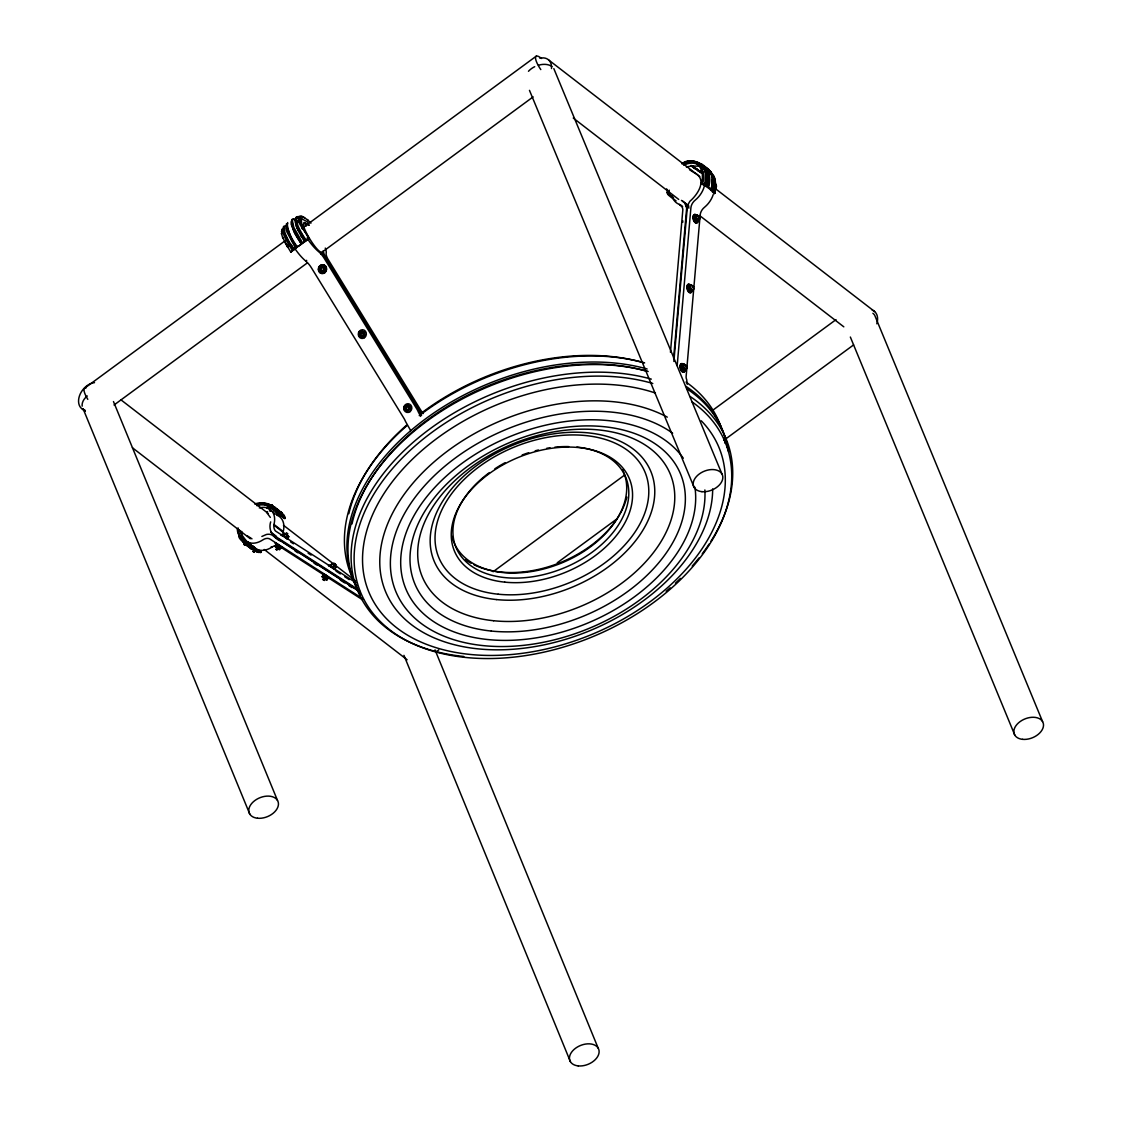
<?xml version="1.0" encoding="UTF-8"?>
<svg xmlns="http://www.w3.org/2000/svg" width="1122" height="1122" viewBox="0 0 1122 1122"><rect width="100%" height="100%" fill="white"/><g stroke="black" fill="none" stroke-linecap="round" stroke-linejoin="round"><path stroke-width="1.5" d="M715.766 186.224L715.962 185.144M667.015 189.506L667.352 193.587A12.3 6.718 -2.9 0 0 667.66 194.022L669.007 194.737L668.095 194.555L668.025 191.862M318.76 267.541L318.9 270.711L321.523 272.057L324.805 270.416L324.665 267.246L321.229 265.718L318.76 267.541L320.303 267.26M322.337 272.239L319.742 270.065M321.229 265.718L323.851 267.064L324.006 270.234L321.523 272.057M358.703 332.533L358.844 335.702L362.28 337.231L364.748 335.408L364.608 332.252L361.172 330.724L358.703 332.533L361.985 330.906M361.172 330.724L363.808 332.056L363.949 335.226L361.466 337.049M404.172 406.529L404.327 409.698L406.949 411.045L410.217 409.404L410.077 406.234L406.655 404.705L404.172 406.529L405.715 406.248M407.749 411.227L405.154 409.053M406.655 404.705L409.278 406.052L409.418 409.221L406.949 411.045M691.096 161.624C701.545 162.353 704.307 175.074 701.292 183.419L703.087 184.793A35.287 13.997 12.2 0 1 708.866 188.412A35.287 13.997 12.2 0 1 712.736 192.241L714.532 193.629L715.443 183.054M272.87 512.389C276.194 509.037 287.064 523.315 284.75 516.569A12.3 8.681 -45.6 0 0 284.399 516.05A27.152 19.172 -52.3 0 0 281.089 513.035M238.074 527.873L238.902 535.573A27.152 19.172 -52.3 0 0 248.804 544.717C254.932 548.027 236.602 539.64 239.337 536.134M288.144 245.045L288.382 245.83M289.364 245.283L288.466 244.975L289.322 245.409M288.438 245.928L289.518 244.891M670.451 352.28L682.849 209.576A11.178 7.896 -52.3 0 0 680.002 204.723L679.006 204.232A19.901 14.039 -52.3 0 1 672.274 195.635M673.607 358.311L686.65 208.117L684.883 203.11L681.433 200.389M673.873 361.452L687.267 207.71A13.31 9.397 -52.3 0 1 689.904 201.273C698.08 194.316 707.926 178.875 693.929 172.592M677.183 365.618L690.9 207.808A8.738 6.171 -52.3 0 1 695.402 199.982A19.901 14.039 -52.3 0 0 704.728 184.303M686.748 369.306L686.145 376.235A8.303 5.862 -52.3 0 0 686.678 379.517L687.239 384.271M687.057 365.842L693.677 289.532M693.985 286.068L700.17 214.961A8.738 6.171 -52.3 0 1 704.672 207.135A19.901 14.039 -52.3 0 0 713.227 194.583M270.668 521.884C267.934 530.454 273.375 538.476 281.762 541.631L281.103 540.79M356.053 582.809L275.451 530.972A11.178 7.896 -52.3 0 1 273.894 525.152L274.133 523.764A19.901 14.039 -52.3 0 0 259.308 507.957M283.249 534.942A11.178 7.896 -52.3 0 1 283.165 532.305L283.389 530.916A19.901 14.039 -52.3 0 0 276.643 515.124M667.113 192.591L669.287 193.545A35.287 19.284 -2.9 0 0 673.13 197.668A35.287 19.284 -2.9 0 0 673.635 198.033M706.874 178.707L706.58 179.268M687.197 367.75L687.211 366.782M705.163 185.382A26.802 18.92 -52.3 0 0 706.257 179.758A26.984 19.046 -52.3 0 1 705.303 185.368C704.504 184.695 703.564 183.924 702.456 183.601C707.786 171.736 695.864 154.037 682.148 163.419M705.303 185.368C711.614 170.796 696.776 154.135 682.036 163.966M710.997 172.886L712.484 177.907L711.516 189.45L707.435 186.434L708.403 174.962L706.93 169.983M708.515 187.136C711.769 177.865 708.669 164.387 697.505 162.788M714.826 180.432L713.873 191.722A51.808 20.547 12.2 0 0 712.484 190.361C714.405 182.479 713.844 171.806 705.78 167.22M714.532 193.545L716.032 187.837L714.532 177.879M714.966 193.377L714.63 192.591A12.3 4.881 12.2 0 0 714.321 192.199L712.989 191.413L713.873 191.722M421.577 415.252L420.007 411.998A12.875 3.436 53.7 0 0 418.829 409.825L325.394 257.808A13.31 3.548 53.7 0 0 321.032 252.085C315.044 250.963 293.473 213.657 308.873 225.27L307.526 221.932L301.187 218.51L302.155 228.79M254.582 550.607A27.152 19.172 -52.3 0 0 258.761 552.403L261.258 552.122L259.477 550.748A35.287 24.474 -68.7 0 1 254.063 548.055A26.549 18.737 -52.3 0 1 251.23 547.017M288.214 244.848L288.144 245.648M301.159 235.227L301.369 236.518M699.567 217.892L698.599 221.23L696.86 221.679L695.079 220.305L695.037 215.971L697.225 215.017L698.697 215.985M697.225 215.017L694.392 217.191M696.86 221.679L697.519 220.459M693.634 289.252L690.801 291.425L688.67 289.252L688.333 286.937L689.427 285.212L692.26 285.395M691.166 284.764L688.333 286.937M686.734 368.647L683.901 370.835L681.559 367.946L682.527 364.608L684.266 364.159L685.738 365.127M684.266 364.159L681.419 366.347M683.901 370.835L684.546 369.601M682.751 220.782L682.751 222.31M706.397 179.029L707.309 179.352L706.523 178.356M693.999 288.578L694.013 287.05M259.911 503.413C265.718 503.273 272.211 509.304 275.171 508.687L271.861 505.657L267.471 503.778M282.001 229.169L281.622 234.189M283.361 226.854L282.716 231.272L283.936 235.227A27.152 7.251 53.7 0 0 292.547 250.458L290.864 252.029L293.291 250.262A35.287 5.358 -33.9 0 1 299.616 245.381A35.287 5.358 -33.9 0 1 306.657 240.431L309.139 238.607L303.08 228.762L299.939 220.725L300.542 216.644L304.735 217.626M281.44 231.567L282.225 230.122M286.475 223.685L285.801 228.229L287.064 232.282L295.563 248.116A51.808 7.882 -33.9 0 0 293.305 249.855L286.853 239.323L283.403 230.529L284.062 226.069L285.928 225.901M287.653 222.563L286.937 228.047L288.172 232.002A27.265 7.279 53.7 0 0 296.811 247.303L295.871 247.892M286.741 225.171L287.597 223.601M292.267 220.164L291.411 221.749L292.842 228.579A27.265 7.279 53.7 0 0 301.467 243.867L302.926 242.703A51.808 7.882 -33.9 0 1 305.436 240.95L296.769 225.606L295.338 218.748M293.207 218.734L291.916 221.371L293.347 228.201A27.265 7.279 53.7 0 0 301.986 243.488M295.044 219.66L296.166 217.906M251.048 548.013A27.265 19.256 -52.3 0 0 255.227 549.808L253.348 549.317L251.861 547.199A27.265 19.256 -52.3 0 1 242.548 539.542M253.867 550.299L258.06 552.108L257.85 551.281A26.802 18.92 -52.3 0 1 250.318 546.414M237.317 529.219C237.345 535.082 242.534 542.319 248.032 542.501C243.46 539.962 237.541 535.46 237.808 528.827M288.102 244.82L289.406 244.554M276.615 544.759L274.736 546.372L276.166 544.338L279.616 546.891M284.511 533.399L282.618 535.208L284.048 533.174L288.41 536.176L287.779 535.825M277.933 548.223L279.154 546.512L280.935 547.887L279.21 549.626L275.395 546.484M287.597 538.448L285.815 537.059L287.022 535.348L288.817 536.723L287.288 538.504M323.978 575.221L322.112 576.834L323.543 574.801L326.993 577.367L324.735 575.628M331.86 564.057C327.273 567.536 333.669 561.112 335.787 566.652M322.014 576.582L326.404 579.934L325.31 578.686L326.516 576.974L327.554 577.465L328.311 578.349L326.404 579.934L327.091 580.074M334.973 568.91L333.178 567.536L334.398 565.811L336.179 567.185L334.665 568.966M326.348 579.709L327.554 577.984M274.315 507.663A27.265 19.256 -52.3 0 1 277.625 510.692L281.818 513.02M277.681 510.272A27.265 19.256 -52.3 0 1 280.991 513.287L281.468 512.74L278.102 509.668L275.1 508.378M279.841 512.488A26.802 18.92 -52.3 0 1 283.109 515.489L283.922 515.447A51.808 36.563 -45.6 0 0 282.478 513.806L275.956 509.262M706.93 179.646L706.916 178.833M715.668 185.593L715.668 186.182M716.074 185.158L716.088 186.841L715.962 185.298M687.099 367.974C685.093 368.984 685.682 363.57 687.099 366.445M305.436 240.95L304.889 241.412A26.802 7.153 53.7 0 1 301.538 236.251L301.832 235.255L301.622 236.279M296.348 226.265A26.984 7.195 53.7 0 0 304.889 241.412L306.32 240.332A12.3 1.865 -33.9 0 1 307.035 239.842C311.972 235.985 295.815 224.807 298.901 217.64L299.728 216.139L301.481 215.971L307.849 219.982M286.966 227.149C290.219 232.184 293.375 252.927 301.467 243.867M298.466 220.557L301.299 218.481M298.382 220.796L300.976 218.776M298.396 221.455L300.962 219.575M298.48 222.058L301.047 220.164M84.683 388.156L285.058 240.837M303.403 227.359L536.246 56.17M292.547 250.458L294.118 249.365A26.802 7.153 53.7 0 1 290.71 244.203M294.202 247.527A19.901 5.301 53.7 0 0 305.731 261.061L306.685 260.36M114.051 405L307.372 262.871M320.696 253.193L533.146 96.871M320.906 254.357L323.473 252.478L323.22 250.809M493.119 571.729L624.351 475.251M711.839 410.918L836.016 319.63M435.897 651.994L438.73 649.918M557.255 562.781L616.525 519.206M723.774 440.357L853.59 344.917M261.861 536.47L266.419 534.479A13.31 9.397 -52.3 0 1 271.903 534.956L360.302 591.757M293.305 249.855L294.118 249.365M301.201 235.059L302.239 235.129M684.686 163.153L691.643 161.302M683.831 165.341C689.553 161.891 698.459 162.073 701.881 168.595M686.384 166.996L692.274 165.776L702.709 173.658M689.483 169.703L693.186 172.087M695.079 220.305L696.804 219.856L698.599 221.23M689.006 290.051L690.745 289.602L692.54 290.977M682.106 369.447L683.845 368.998L685.64 370.386M301.383 234.961L302.365 235.283M301.65 236.56L302.267 235.255M255.269 503.778C261.216 501.885 268.312 502.965 272.394 508M255.087 504.325L261.861 503.035A27.152 19.172 -52.3 0 1 274.455 508.378M256.882 505.699C262.646 503.862 269.49 504.956 273.431 509.837A35.287 24.908 -45.6 0 1 279.041 512.656A35.287 24.908 -45.6 0 1 283.095 517.284M288.059 536.358L288.817 536.723M280.191 547.522L280.935 547.887M702.077 183.545L701.292 183.419M693.34 166.042L700.913 166.21M698.066 170.923L702.54 170.446M711.629 186.659A27.265 19.256 -52.3 0 1 710.927 189.506L711.516 189.45M298.985 216.546L297.148 216.728L296.292 218.299L297.723 225.101A27.152 7.251 53.7 0 0 306.32 240.332M298.045 216.981L296.194 217.163L294.932 219.519L295.226 222.465M295.773 217.963L297.975 217.724M295.871 218.103L297.695 217.934M293.698 219.337L291.804 219.519L291.117 224.105L294.651 233.138L301.243 243.895M246.798 545.432L251.861 547.199M282.281 513.596L280.991 513.287M266.826 511.688L267.597 511.688M274.652 513.764L281.706 515.769L284.876 518.659M715.864 186.476L716.607 186.126L715.85 185.228M693.691 288.803L692.639 286.881L693.873 286.741M323.851 267.064L324.665 267.246M324.006 270.234L324.805 270.416M318.9 270.711L319.714 270.893M363.808 332.056L364.608 332.252M363.949 335.226L364.748 335.408M358.844 335.702L362.28 337.231M409.278 406.052L410.077 406.234M409.418 409.221L410.217 409.404M404.327 409.698L405.126 409.881M693.27 161.119L697.646 162.143L704.812 167.248M696.986 162.985L701.531 164.036M696.397 163.419L700.801 164.443M281.005 534.843L283.754 536.568M279.729 549.612L274.652 546.105M267.022 508.084L269.546 509.037M710.927 189.506L712.302 190.179M283.109 515.489L284.399 516.05M284.483 533.595L287.022 535.348M285.815 537.059L283.277 535.32M333.178 567.536L330.639 565.783M277.653 545.769L279.827 546.933L277.639 545.236M325.31 578.686L322.771 576.946M251.987 538.855L247.289 535.825M269.603 504.872L275.1 507.354L278.466 510.426M277.793 513.147L281.959 514.928L285.184 517.873M259.477 550.748L255.465 549.023L252.296 546.134M251.875 548.125L247.625 546.302L243.264 542.192L240.893 537.873M261.258 552.122L255.143 548.476M256.559 550.916L260.641 552.655M258.06 552.108A51.808 35.932 -68.7 0 1 256.139 551.126L250.627 548.616L247.064 545.348M299.756 218.313L302.253 219.449M271.861 505.377L272.183 505.601M281.482 512.852L280.907 512.403L281.79 513.063M286.292 532.684L287.877 533.876M331.874 563.861L334.398 565.811M287.891 539.261L281.257 534.479L282.968 535.867M322.533 579.148L324.454 580.509M244.68 544.591L243.895 544.016L244.989 544.787M254.428 552.08L253.179 551.183L254.343 551.968M277.625 510.692L277.176 509.711A51.808 36.563 -45.6 0 0 275.171 508.687M326.993 577.311L324.651 575.712M674.785 200.123L669.483 196.013A51.808 28.302 -2.9 0 1 668.095 194.555M334.665 569.359C338.381 571.435 326.418 562.978 329.602 565.783M328.494 578.111C332.196 580.144 320.275 571.701 323.431 574.534M290.57 541.884L293.501 543.777M308.157 553.202L311.089 555.081M336.011 571.112L340.401 573.931M344.791 576.764L349.194 579.583M272.492 534.479L359.264 590.284M283.235 542.571L358.227 590.817M295.016 550.944L297.933 552.837M314.02 563.174L316.937 565.053M340.331 580.102L344.72 582.921M349.096 585.74L352.028 587.619M363.486 599.218L270.023 539.107A8.738 6.171 -52.3 0 0 262.66 540.005A19.901 14.039 -52.3 0 1 246.686 541.533L242.31 535.545L241.679 531.393M280.752 547.185L323.108 574.436M327.484 577.255L362.532 599.793M326.993 576.932L326.137 576.357M707.435 186.434L707.183 186.266A51.808 20.547 12.2 0 0 705.121 184.976M328.003 577.227C333.935 580.972 320.485 571.21 323.697 574.155M280.64 546.765C286.559 550.509 273.109 540.748 276.335 543.693M324.959 575.768L326.867 577.017M277.583 545.292L282.253 548.265L275.1 543.216L276.797 544.619M278.242 544.815L279.981 546.049M326.502 576.989L324.903 575.838M279.126 546.512L277.807 545.587M277.092 550.046L276.082 549.429M705.373 167.248L709.104 169.815M699.539 163.952L702.232 165.607L704.7 169.492A26.802 18.92 -52.3 0 1 705.78 172.606M705.752 168.174L710.745 171.708L713.83 176.126A27.152 19.172 -52.3 0 1 714.321 192.199M708.809 170.656L711.222 172.325M326.221 575.698L325.184 575.011L327.133 576.357M325.955 576.063L324.861 575.404L327.077 576.89M334.763 563.861L333.655 563.146L334.398 563.763M326.207 575.993L327.133 576.638M325.226 575.404L326.151 576.049M277.849 544.941L279.757 546.176L277.905 544.689M323.739 580.102L322.898 579.499M701.951 171.904L703.059 173.083M284.679 537.214L287.19 539.051M275.788 549.233L276.699 549.738M308.971 225.213L304.174 222.394L306.208 226.041M702.807 171.975L701.755 171.231L702.667 172.129M334.552 569.513L328.367 565.32L329.349 566.161M248.032 541.912L249.813 543.3A35.287 24.474 -68.7 0 0 254.063 548.055M697.295 169.352L701.278 172.423M692.597 165.944L701.166 172.493M691.699 165.607L698.894 170.895M691.39 165.551L700.647 172.704M691.068 165.537L695.037 168.595M690.745 165.537L694.714 168.609M548.602 59.915L699.819 176.631M715.093 188.412L874.641 311.551M682.597 200.978L688.361 205.55M684.56 202.633L688.852 206.168M685.318 203.769L687.968 205.817M685.696 204.499L688.347 206.546M573.258 118.048L678.712 199.421M699.511 215.48L843.814 326.839M686.019 205.27L688.67 207.304M686.271 206.083L688.922 208.117M680.002 204.723L682.653 206.771M679.511 204.456L682.162 206.504M271.636 508.448L273.431 509.837M121.12 399.965L268.186 513.469M283.445 525.25L333.402 563.791M336.179 565.937L355.604 580.93M273.992 524.465L283.263 531.618M273.894 525.152L283.165 532.305M271.033 532.235L276.321 536.316M271.833 533.637L277.134 537.718M271.244 546.624L271.931 547.157A8.738 6.171 -52.3 0 1 276.475 545.502M82.467 409.207L85.244 411.339M132.41 447.748L250.346 538.77M264.217 549.471L407.118 659.764M244.021 539.009L246.658 541.042M249.336 543.567L255.956 548.686A19.901 14.039 -52.3 0 0 271.931 547.157M257.85 551.281L258.761 552.403M255.227 549.808L255.886 551M281.973 535.699L281.089 534.97M683.214 365.351L682.527 364.608M280.612 512.417L283.922 515.447M274.077 506.779L277.429 509.851M245.816 541.575L242.647 538.686L239.589 530.201M249.294 547.031L251.665 549.177M266.952 512.81L270.318 517.396M253.277 546.162L255.956 548.686M283.277 535.839L282.52 534.956M307.316 219.603L310.976 223.138M667.001 189.842L666.594 188.945M251.033 547.241L250.837 547.031A51.808 35.932 -68.7 0 1 249.308 545.348M421.016 412.644L325.815 258.102L323.473 252.478M712.021 174.233L713.69 176.659M710.913 172.9L712.722 175.691M708.178 169.843L710.815 173.658A27.265 19.256 -52.3 0 1 711.306 189.8M704.237 166.07L707.449 171.063A27.265 19.256 -52.3 0 1 707.926 187.206M704.448 166.954L707.07 170.782A27.265 19.256 -52.3 0 1 707.561 186.911M701.278 164.654L704.49 169.338A26.802 18.92 -52.3 0 1 705.906 174.12M302.589 242.941L293.796 227.345L292.323 220.347M290.808 252.071L284.651 241.749M410.68 430.61L405.435 421.311A8.303 2.216 53.7 0 0 403.808 418.113L311.439 267.821A8.738 2.328 53.7 0 0 305.731 261.061M287.512 247.092L282.562 237.177M420.666 416.402L418.268 411.886A8.303 2.216 53.7 0 0 416.641 408.674L324.272 258.397A8.738 2.328 53.7 0 0 318.564 251.623A19.901 5.301 53.7 0 1 307.035 238.102M242.478 540.131L244.063 543.034M696.131 216.742L696.804 219.856M692.961 286.138L693.298 286.937M690.058 286.489L690.745 289.602M686.047 365.548L686.398 366.333M683.158 365.898L683.845 368.998M553.833 68.624L721.881 473.821M529.472 90.349L694.153 487.467M1042.548 721.53L874.725 315.31A15.498 10.14 -22.4 0 0 872.902 313.276M850.35 337.035L1014.821 735.148M435.013 649.862L598.152 1048.116M403.948 655.346L570.411 1061.693M113.476 401.564L277.485 800.407M249.743 814.025L83.07 408.688A15.498 10.182 -22.4 0 0 84.907 410.722M295.535 223.657L296.446 226.349A26.802 7.153 53.7 0 0 298.592 231.062M285.339 234.526L283.936 227.822M281.384 233.404L282.758 237.836M713.382 175.537L715.009 181.568M247.85 542.796L248.425 544.184A12.3 8.527 -68.7 0 0 248.804 544.717M359.503 332.729L359.615 333.585M295.324 219.449L296.727 226.153A26.802 7.153 53.7 0 0 305.226 241.202M287.26 224.793L288.691 231.623A27.265 7.279 53.7 0 0 290.879 236.419M284.104 227.471L284.413 230.431M669.189 190.123L669.287 193.545M82.172 406.178A15.498 10.182 -22.4 0 1 87.236 395.954M540.804 69.592A15.498 4.137 53.7 0 1 535.517 57.601A15.498 4.137 53.7 0 1 541.505 58.484M87.811 399.348A15.498 4.137 53.7 0 1 85.945 388.086M325.282 248.088A19.901 5.301 53.7 0 1 326.151 253.39L326.095 253.993A11.178 2.987 53.7 0 0 327.834 258.958L420.512 409.768A6.928 1.851 53.7 0 0 423.373 413.555M296.418 245.634A27.265 7.279 53.7 0 1 291.552 237.71M294.062 249.365A26.984 7.195 53.7 0 1 285.521 234.232M293.838 249.575A26.802 7.153 53.7 0 1 290.416 244.414M287.484 239.224A26.802 7.153 53.7 0 1 285.956 236.027M407.749 406.641A1.529 1.403 -76.9 0 1 408.478 406.697M406.01 405.575A2.44 2.244 -76.9 0 1 408.773 406.823A2.44 2.244 -76.9 0 1 407.749 409.951A2.44 2.244 -76.9 0 1 404.804 409.25M404.453 408.057A2.44 2.244 -76.9 0 1 404.495 407.426M404.691 406.823A2.44 2.244 -76.9 0 1 405.477 405.855M407.987 406.487A1.627 1.501 -76.9 0 1 408.674 406.837M323.655 268.158A1.529 1.403 -76.9 0 1 323.683 270.009M323.683 268.537A1.627 1.501 -76.9 0 1 323.711 269.364M322.561 267.499A1.627 1.501 -76.9 0 1 322.94 267.625M323.669 268.453A1.529 1.403 -76.9 0 1 323.697 269.617M363.626 335.015A1.529 1.403 -76.9 0 1 363.065 335.52M362.28 332.659A1.529 1.403 -76.9 0 1 363.009 332.715M363.528 334.777A1.627 1.501 -76.9 0 1 363.009 335.408M361.382 332.757A1.627 1.501 -76.9 0 1 362.883 332.617M528.476 71.275A15.498 10.168 -22.5 0 1 534.703 66.689M538.462 65.216A15.498 10.168 -22.5 0 1 551.996 66.591M872.187 310.079A15.498 10.94 -52.3 0 1 876.815 323.795M539.906 58.274A15.498 10.94 -52.3 0 1 551.505 68.54M676.089 200.88A51.808 28.302 -2.9 0 1 675.051 200.277M714.293 181.778A26.802 18.92 -52.3 0 1 714.279 185.943M714.307 182.928A26.984 19.046 -52.3 0 1 714.209 185.747M712.035 179.59A27.265 19.256 -52.3 0 1 712.035 183.84M704.826 169.394A26.984 19.046 -52.3 0 1 705.906 172.508M706.047 179.59A26.802 18.92 -52.3 0 1 704.967 185.214M703.887 168.454A27.152 19.172 -52.3 0 1 704.378 184.527M686.426 368.787A2.44 1.276 75.5 0 1 684.729 369.138A2.44 1.276 75.5 0 1 683.803 365.982A2.44 1.276 75.5 0 1 685.332 365.085M685.991 365.898A2.44 1.276 75.5 0 1 686.257 366.459M682.709 368.956A1.627 0.856 75.5 0 1 682.162 367.455M682.513 366.263A1.627 0.856 75.5 0 1 682.723 366.179M682.793 369.222A1.529 0.799 75.5 0 1 681.952 367.301M685.276 369.727A4.376 2.3 75.5 0 1 682.064 371.284A4.376 2.3 75.5 0 1 680.619 364.734A4.376 2.3 75.5 0 1 684.336 365.449M684.729 370.751A4.376 2.3 75.5 0 1 681.292 370.891A4.376 2.3 75.5 0 1 680.353 364.58A4.376 2.3 75.5 0 1 683.957 365.548M699.483 219.127A2.44 1.276 75.5 0 1 697.94 220.207A2.44 1.276 75.5 0 1 696.748 217.009A2.44 1.276 75.5 0 1 698.305 215.929M695.472 219.491A1.627 0.856 75.5 0 0 696.159 220.164A1.529 0.799 75.5 0 1 695.149 219.295A1.529 0.799 75.5 0 1 695.051 217.528M698.235 220.571A4.376 2.3 75.5 0 1 695.023 222.128A4.376 2.3 75.5 0 1 693.592 215.578A4.376 2.3 75.5 0 1 697.309 216.294M697.856 220.669A4.376 2.3 75.5 0 1 694.658 222.226A4.376 2.3 75.5 0 1 693.214 215.676A4.376 2.3 75.5 0 1 696.93 216.392M693.424 288.873A2.44 1.276 75.5 0 1 691.994 290.037A2.44 1.276 75.5 0 1 690.675 287.148A2.44 1.276 75.5 0 1 691.881 285.479M689.413 289.238A1.627 0.856 75.5 0 1 689.413 286.853M689.469 289.644A1.529 0.799 75.5 0 1 688.852 287.905A1.529 0.799 75.5 0 1 689.525 286.937M692.176 290.317A4.376 2.3 75.5 0 1 689.174 292.085A4.376 2.3 75.5 0 1 687.365 285.9A4.376 2.3 75.5 0 1 690.675 285.212M691.797 290.416A4.376 2.3 75.5 0 1 689.231 292.519A4.376 2.3 75.5 0 1 686.86 287.33A4.376 2.3 75.5 0 1 689.034 284.329M689.679 284.693A4.376 2.3 75.5 0 1 690.296 285.311M85.146 410.301A15.498 10.94 -52.3 0 1 79.452 395.912A15.498 10.94 -52.3 0 1 94.5 382.644M266.727 507.41A26.549 18.737 -52.3 0 1 271.552 507.859M275.788 509.668A26.549 18.737 -52.3 0 1 279.041 512.656M274.68 507.957A27.265 19.256 -52.3 0 1 278.004 510.973M280.037 512.642A26.802 18.92 -52.3 0 1 283.319 515.643M279.925 512.347A26.984 19.046 -52.3 0 1 283.221 515.363M267.807 504.465A26.984 19.046 -52.3 0 1 270.767 505.559M245.718 541.968A26.549 18.737 -52.3 0 1 244.358 539.121M278.046 510.552A27.265 19.256 -52.3 0 1 281.37 513.581M267.541 504.465A26.802 18.92 -52.3 0 1 270.472 505.531M249.827 545.096A26.802 18.92 -52.3 0 1 246.98 544.044M245.69 543.314A26.802 18.92 -52.3 0 1 242.296 540.229M241.412 538.953A26.802 18.92 -52.3 0 1 240.038 536.078M250.038 545.25A26.802 18.92 -52.3 0 1 247.191 544.212M244.652 542.585A26.802 18.92 -52.3 0 1 242.506 540.383M241.623 539.107A26.802 18.92 -52.3 0 1 240.234 536.232A26.984 19.046 -52.3 0 0 241.496 539.219M249.954 545.39A26.984 19.046 -52.3 0 1 247.092 544.352M244.554 542.711A26.984 19.046 -52.3 0 1 242.38 540.495M252.226 547.494A27.265 19.256 -52.3 0 1 248.046 545.699M255.592 550.089A27.265 19.256 -52.3 0 1 251.412 548.293M257.765 551.435A26.984 19.046 -52.3 0 1 253.614 549.64M258.06 551.449A26.802 18.92 -52.3 0 1 253.909 549.668M269.617 510.258A4.376 1.711 12.6 0 1 270.893 511.239M269.518 510.678A4.376 1.711 12.6 0 1 270.276 511.155M704.868 489.949A164.247 107.754 -22.4 0 1 504.353 646.524A164.247 107.754 -22.4 0 1 417.721 493.918A164.247 107.754 -22.4 0 1 672.653 433.204M712.666 488.897A173.798 114.023 -22.4 0 1 501.59 649.792A173.798 114.023 -22.4 0 1 403.71 494.998A173.798 114.023 -22.4 0 1 667.295 417.146M701.264 420.806A189.394 124.247 -22.4 0 1 566.82 643.467A189.394 124.247 -22.4 0 1 368.998 523.722A189.394 124.247 -22.4 0 1 655.43 393.051M622.64 469.992A91.822 60.237 -22.4 0 1 559.051 564.029A91.822 60.237 -22.4 0 1 451.956 536.26M576.876 447.075A91.822 60.237 -22.4 0 1 613.622 531.744A91.822 60.237 -22.4 0 1 479.585 570.86A91.822 60.237 -22.4 0 1 489.388 472.6M494.83 468.814A91.822 60.237 -22.4 0 1 505.054 462.727M522.193 454.957A91.822 60.237 -22.4 0 1 528.686 452.713M535.18 450.82A91.822 60.237 -22.4 0 1 538.476 449.992M546.723 448.295A91.822 60.237 -22.4 0 1 550.018 447.776M554.871 447.173A91.822 60.237 -22.4 0 1 568.63 446.584M691.979 401.83A197.135 129.339 -22.4 0 1 586.61 639.147A197.135 129.339 -22.4 0 1 357.638 531.856A197.135 129.339 -22.4 0 1 652.794 383.472M690.044 396.445A199.239 130.713 -22.4 0 1 710.997 541.141M709.174 543.974A199.239 130.713 -22.4 0 1 702.246 553.777M699.034 557.929A199.239 130.713 -22.4 0 1 692.218 566.063M680.465 578.405A199.239 130.713 -22.4 0 1 675.444 583.16M670.213 587.816A199.239 130.713 -22.4 0 1 666.188 591.252M463.779 656.482A199.239 130.713 -22.4 0 1 375.954 483.82A199.239 130.713 -22.4 0 1 651.321 379.124M348.816 513.722A196.406 128.862 -22.4 0 1 406.388 425.336M419.852 414.27A196.406 128.862 -22.4 0 1 643.635 362.743M626.847 497.074A94.641 62.089 -22.4 0 1 620.438 513.175M619.681 514.521A94.641 62.089 -22.4 0 1 474.059 564.815M471.058 563.244A94.641 62.089 -22.4 0 1 465.504 559.71M360.428 594.814A199.239 130.713 -22.4 0 1 421.493 425.266A199.239 130.713 -22.4 0 1 648.179 371.508M686.902 388.829A199.239 130.713 -22.4 0 1 728.599 451.871M694.925 487.271A154.009 101.036 -22.4 0 1 502.025 640.382A154.009 101.036 -22.4 0 1 439.095 482.951A154.009 101.036 -22.4 0 1 683.312 458.239M352.028 523.918A196.406 128.862 -22.4 0 1 647.198 371.368M359.391 592.276A199.239 130.713 -22.4 0 1 420.455 422.728A199.239 130.713 -22.4 0 1 647.128 368.984M685.865 386.291A199.239 130.713 -22.4 0 1 727.294 447.636M724.153 438.155A199.239 130.713 -22.4 0 1 725.05 443.246M356.88 586.189A199.239 130.713 -22.4 0 1 406.907 425.701M419.249 415.631A199.239 130.713 -22.4 0 1 644.631 362.897M686.047 382.055A199.239 130.713 -22.4 0 1 720.899 426.556M698.697 217.135C699.637 222.156 701.04 214.793 698.697 217.135M319.433 268.481C321.229 273.459 322.982 264.54 319.433 268.481M359.377 333.486C361.172 338.451 362.925 329.531 359.377 333.486M404.86 407.468C406.641 412.447 408.394 403.527 404.86 407.468M271.566 504.844L272.912 505.798L271.65 504.886M280.837 511.997L282.169 512.95L280.837 511.997M335.843 564.703L334.987 564.17L335.843 564.703M243.769 544.254L245.101 545.208L243.769 544.254M253.025 551.407L254.357 552.361L253.025 551.407M1022.605 739.342A15.498 10.14 -22.4 0 0 1043.446 724.027A15.498 10.14 -22.4 0 0 1020.01 721.656A15.498 10.14 -22.4 0 0 1022.605 739.342M257.541 818.233A15.498 10.182 -22.4 0 0 278.382 802.917A15.498 10.182 -22.4 0 0 254.918 800.491A15.498 10.182 -22.4 0 0 257.541 818.233M409.993 411.676A4.376 4.025 -76.9 0 0 409.642 404.144A4.376 4.025 -76.9 0 0 403.738 408.478A4.376 4.025 -76.9 0 0 409.993 411.676M322.505 270.851A2.44 2.244 -76.9 0 0 322.309 266.671A2.44 2.244 -76.9 0 0 319.041 269.07A2.44 2.244 -76.9 0 0 322.505 270.851M324.567 272.688A4.376 4.025 -76.9 0 0 324.216 265.157A4.376 4.025 -76.9 0 0 318.325 269.49A4.376 4.025 -76.9 0 0 324.567 272.688M324.749 272.73A4.376 4.025 -76.9 0 0 324.398 265.199A4.376 4.025 -76.9 0 0 318.508 269.532A4.376 4.025 -76.9 0 0 324.749 272.73M362.448 335.857A2.44 2.244 -76.9 0 0 362.252 331.663A2.44 2.244 -76.9 0 0 358.984 334.075A2.44 2.244 -76.9 0 0 362.448 335.857M364.51 337.68A4.376 4.025 -76.9 0 0 364.159 330.149A4.376 4.025 -76.9 0 0 358.269 334.482A4.376 4.025 -76.9 0 0 364.51 337.68M701.951 491.674A15.498 10.168 -22.5 0 0 722.764 476.317A15.498 10.168 -22.5 0 0 699.329 473.947A15.498 10.168 -22.5 0 0 701.951 491.674M578.195 1065.9A15.498 10.154 -22.3 0 0 599.05 1050.613A15.498 10.154 -22.3 0 0 575.6 1048.2A15.498 10.154 -22.3 0 0 578.195 1065.9M498.14 594.197A111.611 73.225 -22.4 0 0 648.25 483.848A111.611 73.225 -22.4 0 0 479.332 466.584A111.611 73.225 -22.4 0 0 498.14 594.197M496.485 599.569A117.263 76.927 -22.4 0 0 654.196 483.624A117.263 76.927 -22.4 0 0 476.724 465.49A117.263 76.927 -22.4 0 0 496.485 599.569M504.802 582.15A94.641 62.089 -22.4 0 0 632.093 488.561A94.641 62.089 -22.4 0 0 488.841 473.919A94.641 62.089 -22.4 0 0 504.802 582.15M493.596 620.732A134.219 88.063 -22.4 0 0 674.112 488.014A134.219 88.063 -22.4 0 0 470.974 467.257A134.219 88.063 -22.4 0 0 493.596 620.732M491.31 631.055A143.77 94.318 -22.4 0 0 684.658 488.912A143.77 94.318 -22.4 0 0 467.075 466.668A143.77 94.318 -22.4 0 0 491.31 631.055"/></g></svg>
